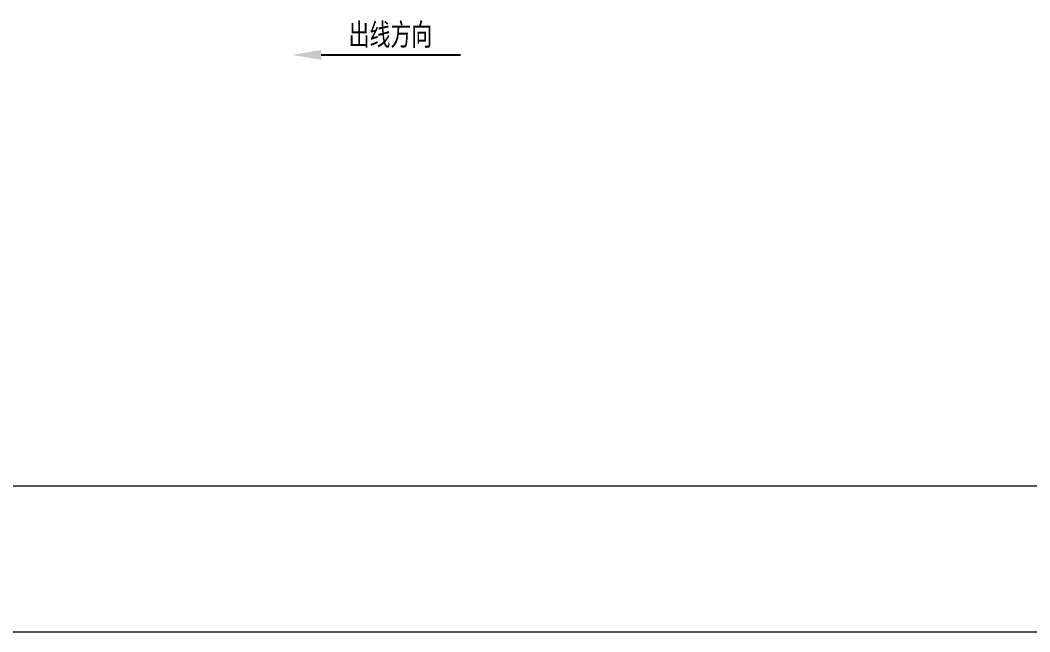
# Model space of a CAD drawing. Header units: inches. Extents: x 47316 to 59086, y 3141 to 11743.
# Drawn here: x 54072.9 to 54211.3, y 9458.1 to 9541.9 of the extents above; entities that cross this region are included whole.
import ezdxf

# ---------------------------------------------------------------- set-up
doc = ezdxf.new("R2010")
doc.units = ezdxf.units.IN
doc.header["$MEASUREMENT"] = 0
doc.styles.add('MtX_FangSong_GB2312', font='')
doc.styles.get('MtX_FangSong_GB2312').set_extended_font_data('FangSong_GB2312')

msp = doc.modelspace()

# ---------------------------------------------------------------- linework, layer by layer
at = {"color": 7, "lineweight": -2}
msp.add_line((54114.19, 9537.17), (54133.27, 9537.17), dxfattribs=at)
at = {"color": 0, "lineweight": 15}
for p, q in [((50267.93, 9478.08), (57367.93, 9478.08)), ((50247.93, 9458.08), (57387.93, 9458.08))]:
    msp.add_line(p, q, dxfattribs=at)
at = {"color": 7, "lineweight": -2}
msp.add_solid([(54114.19, 9536.5), (54110.19, 9537.17), (54114.19, 9537.84)], dxfattribs=at)

# ---------------------------------------------------------------- texts
at = {"color": 0, "lineweight": 15, "style": 'MtX_FangSong_GB2312', "width": 0.7}
msp.add_text('出线方向', height=3, dxfattribs=at).set_placement((54117.95, 9538.46))

doc.saveas('drawing.dxf')
